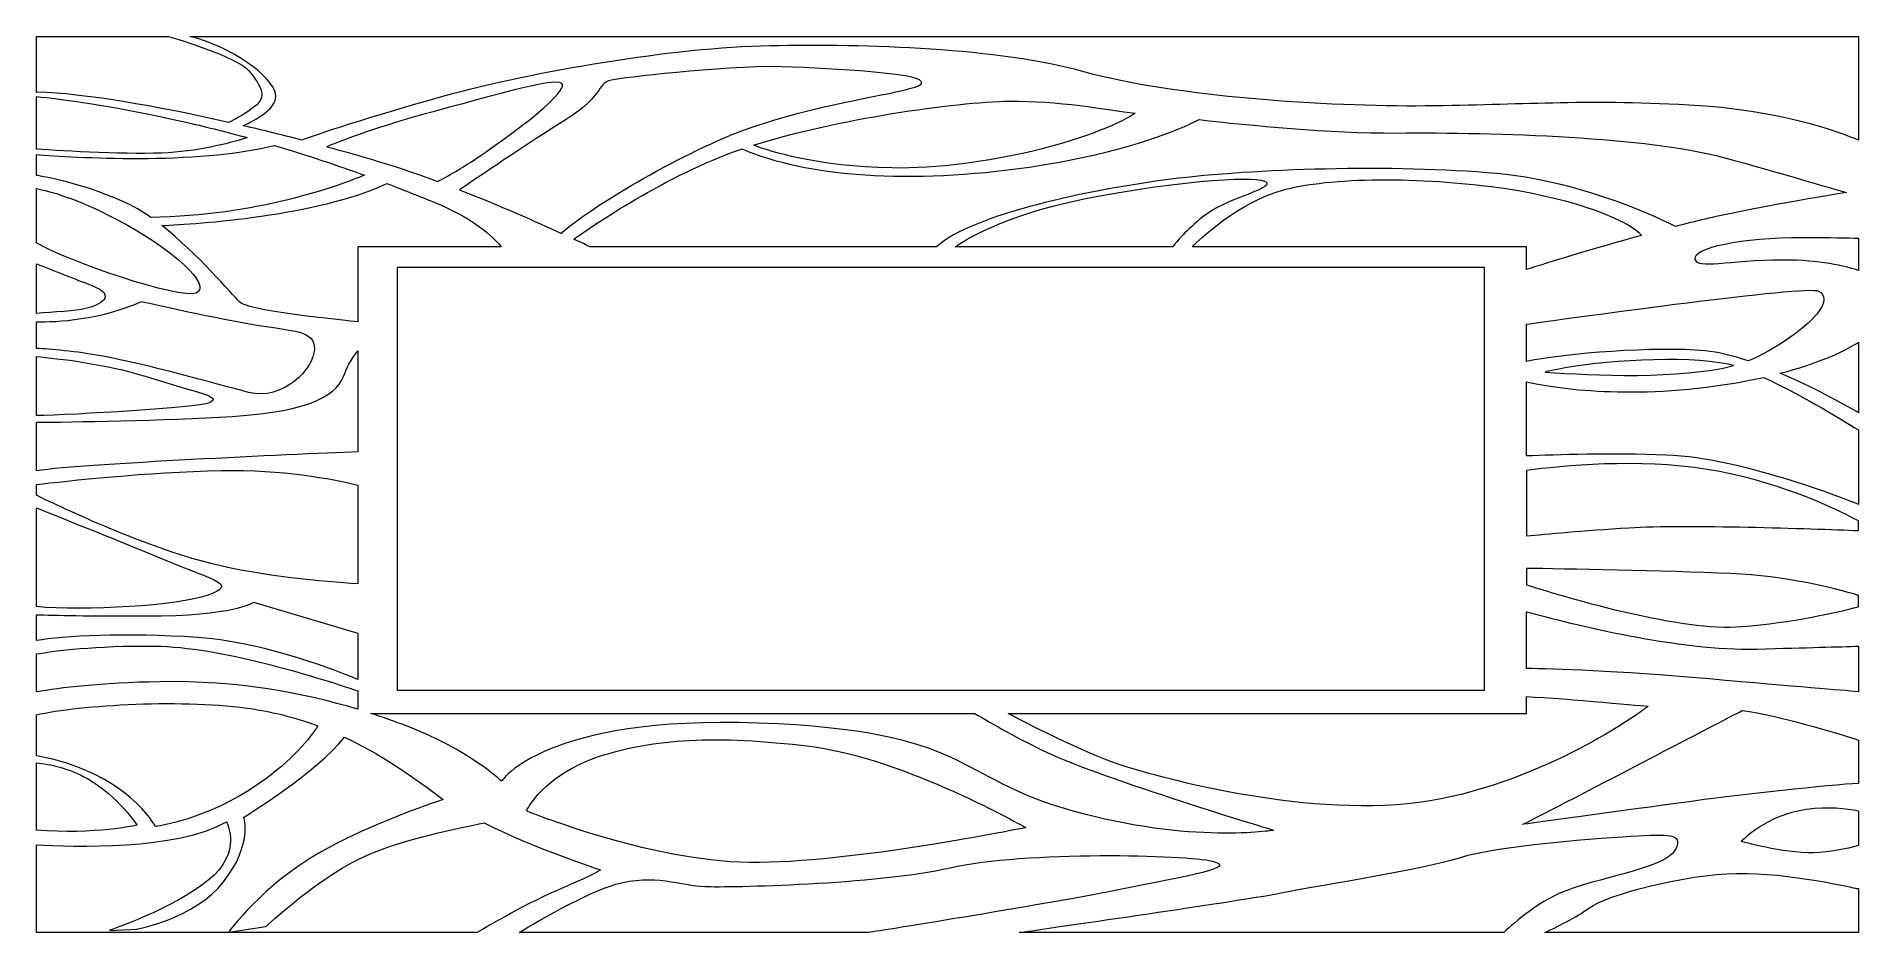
# Model space of a CAD drawing. Header units: millimetres. Extents: x -1200 to 1200, y -590 to 590.
import ezdxf

# ---------------------------------------------------------------- set-up
doc = ezdxf.new("R2010")
doc.units = ezdxf.units.MM
doc.header["$MEASUREMENT"] = 0
doc.layers.add('Layer 1', color=7, linetype='Continuous')

msp = doc.modelspace()

# ---------------------------------------------------------------- linework, layer by layer
at = {"layer": 'Layer 1', "color": 250, "lineweight": 20}
for points, knots in [([(-1200.05, 516.356), (-1200.05, 516.356), (-1198.1964, 516.7583), (-1198.1964, 516.7583), (-1138.4656, 515.1931), (-1042.1067, 498.2249), (-946.8766, 476.7994), (-940.3616, 479.8395), (-928.8171, 485.8218), (-916.1412, 494.9805), (-896.7343, 509.0427), (-900.6019, 518.4034), (-917.4469, 541.8204), (-930.7619, 560.3619), (-998.4823, 581.8355), (-1026.0944, 589.9734), (-1026.0944, 589.9734), (-1200.05, 589.9734), (-1200.05, 589.9734), (-1200.05, 589.9734), (-1200.05, 516.356), (-1200.05, 516.356)], [0, 0, 0, 0, 0.142857143, 0.142857143, 0.142857143, 0.285714286, 0.285714286, 0.285714286, 0.428571429, 0.428571429, 0.428571429, 0.571428571, 0.571428571, 0.571428571, 0.714285714, 0.714285714, 0.714285714, 0.857142857, 0.857142857, 0.857142857, 1, 1, 1, 1]), ([(-998.0839, 589.9734), (-942.1128, 576.5116), (-889.7573, 537.5314), (-885.0737, 514.6548), (-881.2033, 495.753), (-912.0357, 479.4733), (-927.8544, 472.4521), (-901.5785, 466.3677), (-875.5654, 459.9872), (-850.6588, 453.5664), (-829.3736, 461.0639), (-763.7669, 483.5061), (-665.1616, 510.7259), (-543.6057, 544.2643), (-360.5928, 575.1307), (-234.0822, 577.6085), (-107.5633, 580.0742), (66.8211, 575.1307), (181.375, 542.9673), (295.9262, 510.814), (501.0875, 497.2082), (629.3134, 498.439), (757.5392, 499.6819), (832.7511, 507.0933), (976.3751, 499.6819), (1095.8948, 493.5055), (1176.3327, 463.3335), (1199.95, 453.3883), (1199.95, 453.3883), (1199.95, 589.9734), (1199.95, 589.9734), (1199.95, 589.9734), (-998.0839, 589.9734), (-998.0839, 589.9734)], [0, 0, 0, 0, 0.090909091, 0.090909091, 0.090909091, 0.181818182, 0.181818182, 0.181818182, 0.272727273, 0.272727273, 0.272727273, 0.363636364, 0.363636364, 0.363636364, 0.454545455, 0.454545455, 0.454545455, 0.545454545, 0.545454545, 0.545454545, 0.636363636, 0.636363636, 0.636363636, 0.727272727, 0.727272727, 0.727272727, 0.818181818, 0.818181818, 0.818181818, 0.909090909, 0.909090909, 0.909090909, 1, 1, 1, 1]), ([(-642.7919, 388.0449), (-625.5651, 399.7714), (-549.7832, 451.2168), (-502.2525, 480.8022), (-448.359, 514.3405), (-464.6452, 529.7557), (-438.3333, 533.3864), (-412.002, 537.015), (-280.4232, 553.3329), (-203.9857, 549.7062), (-127.5371, 546.0816), (-28.0466, 540.5756), (-34.1439, 528.0886), (-40.2274, 515.5934), (-183.3838, 503.8489), (-293.0494, 456.8308), (-391.5579, 414.5962), (-491.0123, 349.2648), (-508.5961, 330.6333), (-541.376, 345.7382), (-590.4503, 367.5521), (-642.7919, 388.0449)], [0, 0, 0, 0, 0.142857143, 0.142857143, 0.142857143, 0.285714286, 0.285714286, 0.285714286, 0.428571429, 0.428571429, 0.428571429, 0.571428571, 0.571428571, 0.571428571, 0.714285714, 0.714285714, 0.714285714, 0.857142857, 0.857142857, 0.857142857, 1, 1, 1, 1]), ([(-817.4779, 444.8161), (-795.31, 454.0849), (-750.3964, 471.0411), (-677.6854, 490.7795), (-567.4194, 520.6991), (-502.2525, 539.7429), (-507.2598, 524.3097), (-512.2561, 508.9026), (-552.3727, 477.1776), (-602.5066, 441.82), (-638.6644, 416.3074), (-661.7782, 404.0005), (-671.8481, 399.1329), (-686.48, 404.5669), (-701.1672, 409.7787), (-715.6551, 414.6182), (-743.3447, 423.8709), (-778.4595, 434.2664), (-817.4779, 444.8161)], [0, 0, 0, 0, 0.166666667, 0.166666667, 0.166666667, 0.333333333, 0.333333333, 0.333333333, 0.5, 0.5, 0.5, 0.666666667, 0.666666667, 0.666666667, 0.833333333, 0.833333333, 0.833333333, 1, 1, 1, 1]), ([(-1200.05, 441.4977), (-1164.3266, 439.17), (-1074.2531, 433.9463), (-1026.183, 436.9104), (-980.4366, 439.7384), (-939.7502, 451.1947), (-922.3933, 456.7168), (-947.5793, 463.6538), (-973.8636, 470.3586), (-1001.0717, 476.5731), (-1102.1723, 499.6679), (-1169.4196, 507.9299), (-1200.05, 510.7859), (-1200.05, 510.7859), (-1200.05, 441.4977), (-1200.05, 441.4977)], [0, 0, 0, 0, 0.2, 0.2, 0.2, 0.4, 0.4, 0.4, 0.6, 0.6, 0.6, 0.8, 0.8, 0.8, 1, 1, 1, 1]), ([(-255.6689, 446.8576), (-232.2812, 437.8851), (-171.2639, 418.6992), (-73.378, 416.8058), (46.5013, 414.5001), (194.7426, 454.331), (247.0731, 488.84), (211.3276, 493.6155), (143.3804, 505.5482), (81.9426, 504.7176), (9.1873, 503.7188), (-146.5759, 481.2165), (-255.6689, 446.8576)], [0, 0, 0, 0, 0.25, 0.25, 0.25, 0.5, 0.5, 0.5, 0.75, 0.75, 0.75, 1, 1, 1, 1]), ([(-471.3621, 313.1145), (-471.3621, 313.1145), (-14.3665, 313.1145), (-14.3665, 313.1145), (31.3439, 355.4213), (189.3701, 388.7254), (294.2111, 401.963), (401.9234, 415.5689), (586.5714, 421.7554), (723.3263, 409.3924), (825.8378, 400.1137), (918.7385, 359.5803), (958.8578, 339.848), (985.4352, 346.6569), (1011.371, 352.8034), (1034.5014, 357.4347), (1103.8679, 371.3368), (1154.58, 379.929), (1184.1452, 384.4263), (1152.7845, 392.8925), (1100.0777, 409.4685), (1022.0772, 430.6258), (921.8204, 457.8335), (724.3581, 463.8839), (591.2329, 462.8352), (502.598, 462.1426), (397.9259, 473.0506), (331.4753, 480.4159), (305.9187, 467.6707), (233.5506, 436.422), (107.8645, 418.0507), (-48.43, 395.1921), (-186.7119, 405.5397), (-270.7683, 441.928), (-271.4737, 441.6899), (-272.1903, 441.4456), (-272.8957, 441.2015), (-369.3072, 408.0835), (-470.0093, 338.9253), (-492.3819, 323.1058), (-482.594, 318.5125), (-475.3707, 315.0479), (-471.3621, 313.1145)], [0, 0, 0, 0, 0.071428571, 0.071428571, 0.071428571, 0.142857143, 0.142857143, 0.142857143, 0.214285714, 0.214285714, 0.214285714, 0.285714286, 0.285714286, 0.285714286, 0.357142857, 0.357142857, 0.357142857, 0.428571429, 0.428571429, 0.428571429, 0.5, 0.5, 0.5, 0.571428571, 0.571428571, 0.571428571, 0.642857143, 0.642857143, 0.642857143, 0.714285714, 0.714285714, 0.714285714, 0.785714286, 0.785714286, 0.785714286, 0.857142857, 0.857142857, 0.857142857, 0.928571429, 0.928571429, 0.928571429, 1, 1, 1, 1]), ([(-1200.05, 407.0687), (-1191.3633, 405.6217), (-1131.0764, 394.9099), (-1076.8066, 368.1965), (-1067.9538, 363.8574), (-1058.7996, 358.2013), (-1049.5485, 351.7166), (-910.362, 353.4378), (-801.4737, 393.4429), (-767.9608, 407.2468), (-802.965, 419.9681), (-843.0124, 433.5219), (-887.0434, 446.5914), (-989.3503, 420.4124), (-1153.1722, 430.8039), (-1200.05, 434.5147), (-1200.05, 434.5147), (-1200.05, 407.0687), (-1200.05, 407.0687)], [0, 0, 0, 0, 0.166666667, 0.166666667, 0.166666667, 0.333333333, 0.333333333, 0.333333333, 0.5, 0.5, 0.5, 0.666666667, 0.666666667, 0.666666667, 0.833333333, 0.833333333, 0.833333333, 1, 1, 1, 1]), ([(-1200.05, 318.2843), (-1160.4618, 294.0847), (-1010.7322, 243.2559), (-989.981, 251.9462), (-967.7054, 261.2749), (-1018.1519, 309.6461), (-1096.7334, 350.3856), (-1148.9699, 377.4553), (-1183.0528, 386.5278), (-1200.05, 389.574), (-1200.05, 389.574), (-1200.05, 318.2843), (-1200.05, 318.2843)], [0, 0, 0, 0, 0.25, 0.25, 0.25, 0.5, 0.5, 0.5, 0.75, 0.75, 0.75, 1, 1, 1, 1]), ([(-776.9047, 214.2728), (-776.9047, 214.2728), (-776.9047, 313.1145), (-776.9047, 313.1145), (-776.9047, 313.1145), (-587.7807, 313.1145), (-587.7807, 313.1145), (-593.4603, 320.2097), (-618.0513, 347.7017), (-675.0932, 371.1546), (-692.7267, 378.4019), (-713.9787, 386.9582), (-738.3955, 396.2329), (-831.6256, 353.2376), (-987.3169, 343.1024), (-1035.0993, 340.9668), (-987.895, 303.9259), (-942.417, 250.7774), (-932.7483, 240.3037), (-923.2261, 229.9462), (-823.7798, 218.9363), (-776.9047, 214.2728)], [0, 0, 0, 0, 0.142857143, 0.142857143, 0.142857143, 0.285714286, 0.285714286, 0.285714286, 0.428571429, 0.428571429, 0.428571429, 0.571428571, 0.571428571, 0.571428571, 0.714285714, 0.714285714, 0.714285714, 0.857142857, 0.857142857, 0.857142857, 1, 1, 1, 1]), ([(10.0892, 313.1145), (10.0892, 313.1145), (296.7617, 313.1145), (296.7617, 313.1145), (301.7634, 319.6693), (314.3315, 334.7022), (336.383, 352.4931), (366.0202, 376.4065), (419.5874, 386.2996), (420.7189, 396.1928), (421.8615, 406.086), (340.945, 405.2754), (200.5826, 380.1432), (86.8144, 359.7824), (28.2179, 325.4015), (10.0892, 313.1145)], [0, 0, 0, 0, 0.2, 0.2, 0.2, 0.4, 0.4, 0.4, 0.6, 0.6, 0.6, 0.8, 0.8, 0.8, 1, 1, 1, 1]), ([(322.5645, 313.1145), (322.5645, 313.1145), (762.6543, 313.1145), (762.6543, 313.1145), (762.6543, 313.1145), (762.6543, 283.1688), (762.6543, 283.1688), (790.0673, 291.8031), (850.4731, 310.4987), (914.1323, 327.9734), (899.4148, 347.4075), (825.005, 376.3265), (735.2967, 389.6001), (635.0095, 404.4428), (514.1812, 406.086), (445.7941, 388.7695), (382.7436, 372.8059), (330.3494, 321.0864), (322.5645, 313.1145)], [0, 0, 0, 0, 0.166666667, 0.166666667, 0.166666667, 0.333333333, 0.333333333, 0.333333333, 0.5, 0.5, 0.5, 0.666666667, 0.666666667, 0.666666667, 0.833333333, 0.833333333, 0.833333333, 1, 1, 1, 1]), ([(1199.95, 324.2306), (1186.079, 324.775), (1163.4298, 325.2714), (1126.8213, 325.2714), (1044.7595, 325.2714), (981.5069, 311.6755), (984.9152, 296.8287), (988.3457, 281.988), (1025.953, 295.5898), (1101.1677, 295.5898), (1148.7483, 295.5898), (1181.9569, 287.6721), (1199.95, 281.8539), (1199.95, 281.8539), (1199.95, 324.2306), (1199.95, 324.2306)], [0, 0, 0, 0, 0.2, 0.2, 0.2, 0.4, 0.4, 0.4, 0.6, 0.6, 0.6, 0.8, 0.8, 0.8, 1, 1, 1, 1]), ([(-1200.05, 225.2629), (-1178.1506, 226.6358), (-1147.097, 228.9455), (-1135.4473, 231.5714), (-1116.6852, 235.8265), (-1092.0498, 248.5537), (-1127.2365, 262.1276), (-1148.2229, 270.2215), (-1178.7841, 282.2301), (-1200.05, 290.6142), (-1200.05, 290.6142), (-1200.05, 225.2629), (-1200.05, 225.2629)], [0, 0, 0, 0, 0.25, 0.25, 0.25, 0.5, 0.5, 0.5, 0.75, 0.75, 0.75, 1, 1, 1, 1]), ([(-724.7541, -270.9151), (-724.7541, -270.9151), (-724.7541, 285.6987), (-724.7541, 285.6987), (-724.7541, 285.6987), (707.0954, 285.6987), (707.0954, 285.6987), (707.0954, 285.6987), (707.0954, -270.9151), (707.0954, -270.9151), (707.0954, -270.9151), (-724.7541, -270.9151), (-724.7541, -270.9151)], [0, 0, 0, 0, 0.25, 0.25, 0.25, 0.5, 0.5, 0.5, 0.75, 0.75, 0.75, 1, 1, 1, 1]), ([(-1200.05, 179.2195), (-1182.1149, 178.2247), (-1148.8925, 175.5968), (-1111.9877, 168.7819), (-1056.8686, 158.5904), (-965.3704, 133.1421), (-920.7999, 121.2574), (-876.21, 109.3787), (-834.0019, 152.6562), (-834.0019, 178.1126), (-834.0019, 203.5771), (-858.6125, 201.0353), (-917.2671, 211.2147), (-975.9218, 221.4), (-1061.5578, 240.9102), (-1061.5578, 240.9102), (-1115.988, 216.9148), (-1172.8777, 213.8866), (-1200.05, 214.0367), (-1200.05, 214.0367), (-1200.05, 179.2195), (-1200.05, 179.2195)], [0, 0, 0, 0, 0.142857143, 0.142857143, 0.142857143, 0.285714286, 0.285714286, 0.285714286, 0.428571429, 0.428571429, 0.428571429, 0.571428571, 0.571428571, 0.571428571, 0.714285714, 0.714285714, 0.714285714, 0.857142857, 0.857142857, 0.857142857, 1, 1, 1, 1]), ([(762.6543, 210.9525), (762.6543, 210.9525), (762.6543, 161.9549), (762.6543, 161.9549), (814.1438, 172.8348), (932.3799, 181.9394), (997.818, 176.0291), (1014.8955, 174.48), (1034.4903, 169.5364), (1054.7741, 162.6915), (1059.1534, 164.3847), (1063.2367, 166.214), (1066.9853, 168.1914), (1149.0414, 211.4829), (1166.13, 246.114), (1147.3401, 254.7762), (1130.6583, 262.4498), (830.6597, 220.5715), (762.6543, 210.9525)], [0, 0, 0, 0, 0.166666667, 0.166666667, 0.166666667, 0.333333333, 0.333333333, 0.333333333, 0.5, 0.5, 0.5, 0.666666667, 0.666666667, 0.666666667, 0.833333333, 0.833333333, 0.833333333, 1, 1, 1, 1]), ([(-1200.05, 18.1526), (-1131.9616, 27.4733), (-865.5701, 39.35), (-776.9047, 43.1147), (-776.9047, 43.1147), (-776.9047, 175.885), (-776.9047, 175.885), (-783.7573, 167.2027), (-790.1064, 157.3035), (-793.3985, 147.4064), (-802.7934, 119.0818), (-834.107, 96.4373), (-942.1487, 89.6404), (-1030.8584, 84.0584), (-1157.5431, 82.2891), (-1200.05, 81.8368), (-1200.05, 81.8368), (-1200.05, 18.1526), (-1200.05, 18.1526)], [0, 0, 0, 0, 0.166666667, 0.166666667, 0.166666667, 0.333333333, 0.333333333, 0.333333333, 0.5, 0.5, 0.5, 0.666666667, 0.666666667, 0.666666667, 0.833333333, 0.833333333, 0.833333333, 1, 1, 1, 1]), ([(-1200.05, 90.6331), (-1151.9023, 91.6999), (-988.8273, 100.9967), (-972.3973, 107.6936), (-953.6268, 115.323), (-986.4758, 120.4088), (-1056.8686, 142.4708), (-1109.4482, 158.9608), (-1171.8541, 165.9659), (-1200.05, 168.4537), (-1200.05, 168.4537), (-1200.05, 90.6331), (-1200.05, 90.6331)], [0, 0, 0, 0, 0.25, 0.25, 0.25, 0.5, 0.5, 0.5, 0.75, 0.75, 0.75, 1, 1, 1, 1]), ([(787.1846, 148.0869), (792.7425, 149.3377), (798.7844, 150.6246), (805.3769, 151.9577), (857.4667, 162.4173), (970.3248, 170.7914), (1028.1883, 158.2262), (1030.3987, 157.7539), (1032.7226, 157.1534), (1035.1239, 156.467), (965.3563, 138.3378), (850.3486, 143.3754), (787.1846, 148.0869)], [0, 0, 0, 0, 0.25, 0.25, 0.25, 0.5, 0.5, 0.5, 0.75, 0.75, 0.75, 1, 1, 1, 1]), ([(1199.95, 187.2112), (1178.0257, 173.8776), (1145.268, 159.0088), (1096.9019, 146.4377), (1138.9328, 128.4286), (1178.5956, 106.7268), (1199.95, 94.52), (1199.95, 94.52), (1199.95, 187.2112), (1199.95, 187.2112)], [0, 0, 0, 0, 0.333333333, 0.333333333, 0.333333333, 0.666666667, 0.666666667, 0.666666667, 1, 1, 1, 1]), ([(1199.95, 71.7835), (1171.4581, 89.3982), (1118.6602, 120.9612), (1074.7811, 141.0878), (1062.7996, 138.4159), (1049.9299, 135.902), (1036.2055, 133.5603), (902.8479, 110.8619), (802.5247, 126.4792), (762.6543, 135.1035), (762.6543, 135.1035), (762.6543, 37.6448), (762.6543, 37.6448), (801.1332, 39.1639), (875.0283, 41.2573), (946.5691, 38.7996), (1048.9452, 35.271), (1198.1352, -25.4991), (1199.95, -26.2416), (1199.95, -26.2416), (1199.95, 71.7835), (1199.95, 71.7835)], [0, 0, 0, 0, 0.142857143, 0.142857143, 0.142857143, 0.285714286, 0.285714286, 0.285714286, 0.428571429, 0.428571429, 0.428571429, 0.571428571, 0.571428571, 0.571428571, 0.714285714, 0.714285714, 0.714285714, 0.857142857, 0.857142857, 0.857142857, 1, 1, 1, 1]), ([(1199.95, -47.9393), (1199.95, -47.9393), (1199.95, -60.7026), (1199.95, -60.7026), (1137.7627, -58.1747), (973.5423, -52.2705), (897.5169, -57.0079), (836.2839, -60.8307), (788.6924, -65.1518), (762.6543, -67.7297), (762.6543, -67.7297), (762.6543, 18.3507), (762.6543, 18.3507), (810.1795, 24.7734), (909.2025, 34.4604), (1000.5153, 19.8758), (1088.6772, 5.7857), (1163.1919, -28.5953), (1199.95, -47.9393)], [0, 0, 0, 0, 0.166666667, 0.166666667, 0.166666667, 0.333333333, 0.333333333, 0.333333333, 0.5, 0.5, 0.5, 0.666666667, 0.666666667, 0.666666667, 0.833333333, 0.833333333, 0.833333333, 1, 1, 1, 1]), ([(-1200.05, -14.2369), (-1163.3556, -32.182), (-1055.9169, -82.8207), (-970.3308, -104.0721), (-901.1939, -121.2625), (-822.5018, -128.0935), (-776.9047, -130.7614), (-776.9047, -130.7614), (-776.9047, -0.7792), (-776.9047, -0.7792), (-811.7014, 7.759), (-875.6677, 19.7397), (-956.2411, 18.2707), (-1054.4093, 16.4714), (-1160.448, 4.6788), (-1200.05, -0.1106), (-1200.05, -0.1106), (-1200.05, -14.2369), (-1200.05, -14.2369)], [0, 0, 0, 0, 0.166666667, 0.166666667, 0.166666667, 0.333333333, 0.333333333, 0.333333333, 0.5, 0.5, 0.5, 0.666666667, 0.666666667, 0.666666667, 0.833333333, 0.833333333, 0.833333333, 1, 1, 1, 1]), ([(-1200.05, -160.7332), (-1137.8294, -167.1998), (-1012.1736, -159.4242), (-975.0338, -145.9965), (-934.3224, -131.2678), (-962.51, -127.8633), (-1032.9553, -98.4099), (-1083.9883, -77.0825), (-1161.2807, -46.2621), (-1200.05, -30.8769), (-1200.05, -30.8769), (-1200.05, -160.7332), (-1200.05, -160.7332)], [0, 0, 0, 0, 0.25, 0.25, 0.25, 0.5, 0.5, 0.5, 0.75, 0.75, 0.75, 1, 1, 1, 1]), ([(1199.95, -146.0004), (1199.95, -146.0004), (1199.95, -160.9953), (1199.95, -160.9953), (1169.4663, -168.9851), (1113.2324, -181.6664), (1046.2976, -187.1343), (967.2346, -193.589), (822.5069, -151.1162), (762.6543, -132.1124), (762.6543, -132.1124), (762.6543, -110.5048), (762.6543, -110.5048), (809.8835, -111.2073), (943.9327, -113.4969), (1031.5855, -117.3377), (1104.6147, -120.5381), (1167.1481, -136.2074), (1199.95, -146.0004)], [0, 0, 0, 0, 0.166666667, 0.166666667, 0.166666667, 0.333333333, 0.333333333, 0.333333333, 0.5, 0.5, 0.5, 0.666666667, 0.666666667, 0.666666667, 0.833333333, 0.833333333, 0.833333333, 1, 1, 1, 1]), ([(-1200.05, -205.5056), (-1165.7319, -199.2871), (-1082.6162, -194.908), (-987.5576, -201.5028), (-908.2706, -206.9967), (-822.1974, -238.1314), (-776.9047, -256.6768), (-776.9047, -256.6768), (-776.9047, -195.6605), (-776.9047, -195.6605), (-776.9047, -195.6605), (-913.975, -155.047), (-913.975, -155.047), (-913.975, -155.047), (-939.0309, -173.1782), (-1056.4536, -173.1782), (-1131.2424, -173.1782), (-1176.8117, -172.2656), (-1200.05, -171.5991), (-1200.05, -171.5991), (-1200.05, -205.5056), (-1200.05, -205.5056)], [0, 0, 0, 0, 0.142857143, 0.142857143, 0.142857143, 0.285714286, 0.285714286, 0.285714286, 0.428571429, 0.428571429, 0.428571429, 0.571428571, 0.571428571, 0.571428571, 0.714285714, 0.714285714, 0.714285714, 0.857142857, 0.857142857, 0.857142857, 1, 1, 1, 1]), ([(1199.95, -212.955), (1174.7725, -213.6916), (1132.7193, -214.8844), (1065.9146, -216.6958), (964.3936, -219.4518), (821.5524, -183.7418), (762.6543, -167.6082), (762.6543, -167.6082), (762.6543, -242.2883), (762.6543, -242.2883), (799.4622, -242.7167), (878.1433, -245.1183), (1003.4478, -256.0643), (1121.6258, -266.3878), (1176.2082, -270.9592), (1199.95, -272.8905), (1199.95, -272.8905), (1199.95, -212.955), (1199.95, -212.955)], [0, 0, 0, 0, 0.166666667, 0.166666667, 0.166666667, 0.333333333, 0.333333333, 0.333333333, 0.5, 0.5, 0.5, 0.666666667, 0.666666667, 0.666666667, 0.833333333, 0.833333333, 0.833333333, 1, 1, 1, 1]), ([(-1200.05, -273.2308), (-1169.0129, -267.8249), (-1115.9715, -261.19), (-1037.6307, -259.775), (-934.0596, -257.9017), (-848.1552, -274.4717), (-776.9047, -296.0513), (-776.9047, -296.0513), (-776.9047, -271.7838), (-776.9047, -271.7838), (-834.8346, -252.1415), (-958.8858, -213.6716), (-1043.9298, -212.8349), (-1123.3995, -212.0444), (-1175.5972, -218.9194), (-1200.05, -223.1845), (-1200.05, -223.1845), (-1200.05, -273.2308), (-1200.05, -273.2308)], [0, 0, 0, 0, 0.166666667, 0.166666667, 0.166666667, 0.333333333, 0.333333333, 0.333333333, 0.5, 0.5, 0.5, 0.666666667, 0.666666667, 0.666666667, 0.833333333, 0.833333333, 0.833333333, 1, 1, 1, 1]), ([(-1200.05, -357.2117), (-1080.1595, -378.9494), (-1043.2271, -450.4494), (-1043.2271, -450.4494), (-1043.2271, -450.4494), (-975.3547, -441.679), (-907.5208, -394.3446), (-861.9461, -362.5496), (-839.3219, -333.5425), (-829.3736, -317.8992), (-855.5749, -308.1641), (-883.7679, -300.4585), (-914.5338, -295.633), (-1002.1811, -281.901), (-1144.4329, -290.077), (-1200.05, -303.4547), (-1200.05, -303.4547), (-1200.05, -357.2117), (-1200.05, -357.2117)], [0, 0, 0, 0, 0.166666667, 0.166666667, 0.166666667, 0.333333333, 0.333333333, 0.333333333, 0.5, 0.5, 0.5, 0.666666667, 0.666666667, 0.666666667, 0.833333333, 0.833333333, 0.833333333, 1, 1, 1, 1]), ([(79.6824, -301.4213), (115.475, -320.4791), (188.9773, -357.9663), (241.5956, -373.6917), (313.6261, -395.2193), (514.0595, -446.1942), (664.3784, -411.0708), (814.6999, -375.9513), (922.7499, -292.1264), (922.7499, -292.1264), (922.7499, -292.1264), (817.3143, -282.1493), (762.6543, -279.2391), (762.6543, -279.2391), (762.6543, -301.4213), (762.6543, -301.4213), (762.6543, -301.4213), (79.6824, -301.4213), (79.6824, -301.4213)], [0, 0, 0, 0, 0.166666667, 0.166666667, 0.166666667, 0.333333333, 0.333333333, 0.333333333, 0.5, 0.5, 0.5, 0.666666667, 0.666666667, 0.666666667, 0.833333333, 0.833333333, 0.833333333, 1, 1, 1, 1]), ([(-759.7803, -301.4213), (-743.306, -306.7491), (-727.656, -312.3051), (-712.7946, -317.8992), (-630.7219, -348.8336), (-587.5068, -390.684), (-587.5068, -390.684), (-587.5068, -390.684), (-531.1151, -304.0231), (-249.2756, -314.2185), (32.5667, -324.4179), (6.7279, -385.5703), (164.0956, -429.7623), (321.4634, -473.9424), (429.5079, -455.2548), (429.5079, -455.2548), (429.5079, -455.2548), (204.0296, -387.2896), (131.9991, -353.2969), (93.4207, -335.0977), (59.3462, -315.6075), (36.0165, -301.4213), (36.0165, -301.4213), (-759.7803, -301.4213), (-759.7803, -301.4213)], [0, 0, 0, 0, 0.125, 0.125, 0.125, 0.25, 0.25, 0.25, 0.375, 0.375, 0.375, 0.5, 0.5, 0.5, 0.625, 0.625, 0.625, 0.75, 0.75, 0.75, 0.875, 0.875, 0.875, 1, 1, 1, 1]), ([(1199.95, -336.7269), (1168.0748, -326.3933), (1097.0733, -304.5375), (1046.6932, -297.7025), (1046.6932, -297.7025), (984.077, -329.9179), (897.8018, -375.2087), (811.5406, -420.5277), (757.2515, -447.6993), (757.2515, -447.6993), (757.2515, -447.6993), (927.024, -424.5526), (985.4713, -416.4947), (1039.7411, -409.0173), (1163.629, -395.4734), (1199.95, -393.5801), (1199.95, -393.5801), (1199.95, -336.7269), (1199.95, -336.7269)], [0, 0, 0, 0, 0.166666667, 0.166666667, 0.166666667, 0.333333333, 0.333333333, 0.333333333, 0.5, 0.5, 0.5, 0.666666667, 0.666666667, 0.666666667, 0.833333333, 0.833333333, 0.833333333, 1, 1, 1, 1]), ([(-619.6282, -590.0266), (-606.2966, -582.1368), (-550.2037, -549.3911), (-508.5185, -531.9245), (-460.8966, -511.996), (-457.1398, -507.4527), (-457.1398, -507.4527), (-457.1398, -507.4527), (-540.618, -480.327), (-610.3385, -445.6699), (-645.7105, -452.4548), (-713.8016, -467.0254), (-760.3586, -486.3934), (-825.7496, -513.5992), (-897.6916, -582.203), (-897.6916, -582.203), (-897.6916, -582.203), (-946.7272, -589.306), (-946.7272, -589.306), (-946.7272, -589.306), (-902.6021, -527.7895), (-825.7496, -484.0297), (-772.163, -453.5056), (-701.8725, -427.5927), (-664.2459, -414.7014), (-666.7329, -412.9841), (-669.137, -411.2649), (-671.4194, -409.5337), (-708.7556, -381.5073), (-748.5181, -354.0914), (-794.3888, -332.5938), (-829.5257, -378.347), (-926.9082, -438.1745), (-926.9082, -438.1745), (-926.9082, -438.1745), (-914.7772, -474.1226), (-953.5659, -523.2061), (-992.3269, -572.2957), (-1067.4615, -585.4413), (-1067.4615, -585.4413), (-1067.4615, -585.4413), (-1103.8156, -587.2026), (-1103.8156, -587.2026), (-1103.8156, -587.2026), (-1021.4053, -559.1502), (-974.1539, -521.4608), (-926.9082, -483.7715), (-949.9225, -444.3089), (-949.9225, -444.3089), (-1015.5071, -481.692), (-1152.771, -477.2287), (-1200.05, -474.4087), (-1200.05, -474.4087), (-1200.05, -590.0266), (-1200.05, -590.0266), (-1200.05, -590.0266), (-619.6282, -590.0266), (-619.6282, -590.0266)], [0, 0, 0, 0, 0.052631579, 0.052631579, 0.052631579, 0.105263158, 0.105263158, 0.105263158, 0.157894737, 0.157894737, 0.157894737, 0.210526316, 0.210526316, 0.210526316, 0.263157895, 0.263157895, 0.263157895, 0.315789474, 0.315789474, 0.315789474, 0.368421053, 0.368421053, 0.368421053, 0.421052632, 0.421052632, 0.421052632, 0.473684211, 0.473684211, 0.473684211, 0.526315789, 0.526315789, 0.526315789, 0.578947368, 0.578947368, 0.578947368, 0.631578947, 0.631578947, 0.631578947, 0.684210526, 0.684210526, 0.684210526, 0.736842105, 0.736842105, 0.736842105, 0.789473684, 0.789473684, 0.789473684, 0.842105263, 0.842105263, 0.842105263, 0.894736842, 0.894736842, 0.894736842, 0.947368421, 0.947368421, 0.947368421, 1, 1, 1, 1]), ([(-554.619, -429.7623), (-554.619, -429.7623), (-394.8997, -496.0324), (-261.0248, -497.7336), (-127.1443, -499.4369), (103.0259, -451.8543), (103.0259, -451.8543), (103.0259, -451.8543), (-56.6768, -360.1018), (-181.1623, -344.8107), (-305.6562, -329.5056), (-386.7193, -334.6113), (-459.5189, -358.3946), (-532.349, -382.1878), (-554.619, -429.7623), (-554.619, -429.7623)], [0, 0, 0, 0, 0.2, 0.2, 0.2, 0.4, 0.4, 0.4, 0.6, 0.6, 0.6, 0.8, 0.8, 0.8, 1, 1, 1, 1]), ([(-1200.05, -455.0607), (-1123.5294, -461.4293), (-1067.4615, -448.696), (-1067.4615, -448.696), (-1067.4615, -448.696), (-1091.7067, -411.0008), (-1132.8857, -387.3276), (-1157.0342, -373.4595), (-1182.8232, -368.3298), (-1200.05, -366.4524), (-1200.05, -366.4524), (-1200.05, -455.0607), (-1200.05, -455.0607)], [0, 0, 0, 0, 0.25, 0.25, 0.25, 0.5, 0.5, 0.5, 0.75, 0.75, 0.75, 1, 1, 1, 1]), ([(1199.95, -429.5902), (1183.8354, -426.3818), (1159.9109, -423.798), (1131.5767, -427.5708), (1078.7041, -434.6138), (1045.3127, -469.8555), (1045.3127, -469.8555), (1045.3127, -469.8555), (1099.5743, -485.9511), (1141.3286, -484.9623), (1161.5736, -484.47), (1183.1189, -479.9587), (1199.95, -475.4375), (1199.95, -475.4375), (1199.95, -429.5902), (1199.95, -429.5902)], [0, 0, 0, 0, 0.2, 0.2, 0.2, 0.4, 0.4, 0.4, 0.6, 0.6, 0.6, 0.8, 0.8, 0.8, 1, 1, 1, 1]), ([(732.5717, -590.0266), (747.2839, -576.0764), (781.7236, -546.1748), (819.0655, -533.1253), (868.6737, -515.8147), (945.6065, -503.4417), (957.5659, -482.4205), (969.5253, -461.3933), (955.8534, -460.1544), (909.6866, -462.6302), (863.5309, -465.106), (725.0497, -474.9911), (675.4607, -491.0748), (625.8801, -507.1504), (465.1732, -531.8965), (430.9879, -539.3098), (404.9637, -544.9559), (193.9266, -575.6602), (94.4443, -590.0266), (94.4443, -590.0266), (732.5717, -590.0266), (732.5717, -590.0266)], [0, 0, 0, 0, 0.142857143, 0.142857143, 0.142857143, 0.285714286, 0.285714286, 0.285714286, 0.428571429, 0.428571429, 0.428571429, 0.571428571, 0.571428571, 0.571428571, 0.714285714, 0.714285714, 0.714285714, 0.857142857, 0.857142857, 0.857142857, 1, 1, 1, 1]), ([(-104.1328, -590.0266), (-103.6266, -589.9465), (123.3401, -554.1226), (222.3962, -534.3662), (321.5548, -514.5758), (383.128, -504.6807), (348.9179, -496.0284), (314.7244, -487.3661), (102.7354, -482.4205), (3.5714, -504.6807), (-95.5955, -526.9388), (-288.7891, -530.6576), (-319.5688, -529.4187), (-350.3457, -528.1777), (-386.9462, -511.996), (-437.0773, -526.4925), (-475.4897, -537.6065), (-537.4282, -573.7388), (-564.2961, -590.0266), (-564.2961, -590.0266), (-104.1328, -590.0266), (-104.1328, -590.0266)], [0, 0, 0, 0, 0.142857143, 0.142857143, 0.142857143, 0.285714286, 0.285714286, 0.285714286, 0.428571429, 0.428571429, 0.428571429, 0.571428571, 0.571428571, 0.571428571, 0.714285714, 0.714285714, 0.714285714, 0.857142857, 0.857142857, 0.857142857, 1, 1, 1, 1]), ([(1196.9042, -531.8965), (1196.9042, -531.8965), (1108.0147, -510.8671), (1039.6249, -512.1001), (971.2378, -513.343), (870.3779, -539.3098), (844.73, -557.8652), (827.9016, -570.03), (802.2868, -582.7233), (786.6314, -590.0266), (786.6314, -590.0266), (1199.95, -590.0266), (1199.95, -590.0266), (1199.95, -590.0266), (1199.95, -532.0965), (1199.95, -532.0965), (1199.95, -532.0965), (1196.9042, -531.8965), (1196.9042, -531.8965)], [0, 0, 0, 0, 0.166666667, 0.166666667, 0.166666667, 0.333333333, 0.333333333, 0.333333333, 0.5, 0.5, 0.5, 0.666666667, 0.666666667, 0.666666667, 0.833333333, 0.833333333, 0.833333333, 1, 1, 1, 1])]:
    msp.add_open_spline(points, degree=3, knots=knots, dxfattribs=at)

doc.saveas('drawing.dxf')
